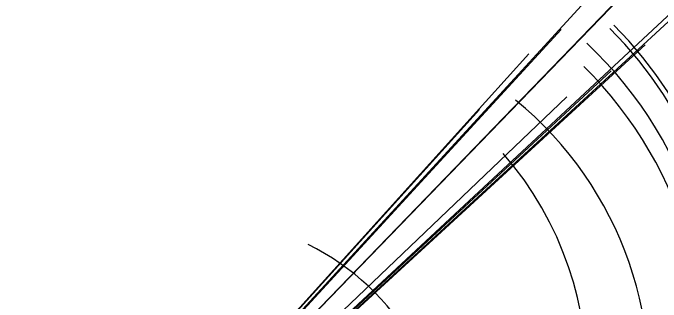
# Model space of a CAD drawing. Header units: metres. Extents: x -8192 to 99157, y -16384 to 95255.
# Drawn here: x 0 to 59782, y 29788 to 56425 of the extents above; entities that cross this region are included whole.
import ezdxf

# ---------------------------------------------------------------- set-up
doc = ezdxf.new("R2010")
doc.units = ezdxf.units.M

msp = doc.modelspace()

# ---------------------------------------------------------------- linework, layer by layer
at = {"layer": 'MCD_Layer_0'}
for p in [(89731.921787, 83416.421793), (89921.421775, 82740.421782), (53684.945262, 58477.195262), (50559.445267, 54891.945266), (58303.710852, 53488.710856), (47588.19522, 52674.695221), (55187.460864, 51092.710867), (51092.710867, 48693.960859), (43044.195227, 47519.195228)]:
    msp.add_line(p, (0, 0), dxfattribs=at)
for centre, radius, start, end in [((40557.180215, 42296.900868), 58599.638798, 226.20288, 42.996876), ((28755.4774, 31857.009509), 42915.578579, 227.929261, 39.960535), ((27593.768023, 27777.256578), 39153.388966, 225.189871, 44.681305), ((27446.068363, 27592.313792), 38918.015615, 225.152259, 44.787897), ((27114.472638, 26182.512832), 37692.42105, 223.998219, 46.780218), ((26842.475567, 25225.67488), 36835.483606, 223.221438, 45.469705), ((25092.821141, 22370.065221), 33616.172568, 221.716704, 50.731856), ((21522.098568, 22875.340158), 31408.308327, 226.745845, 41.006408), ((17247.105392, 14721.481341), 22675.640197, 220.482826, 63.884952)]:
    msp.add_arc(centre, radius, start, end, dxfattribs=at)
at = {"layer": 'MCD_Layer_2'}
for p in [(92257.921485, 95254.921474), (74414.890553, 76919.890555)]:
    msp.add_line(p, (0, 0), dxfattribs=at)

doc.saveas('drawing.dxf')
